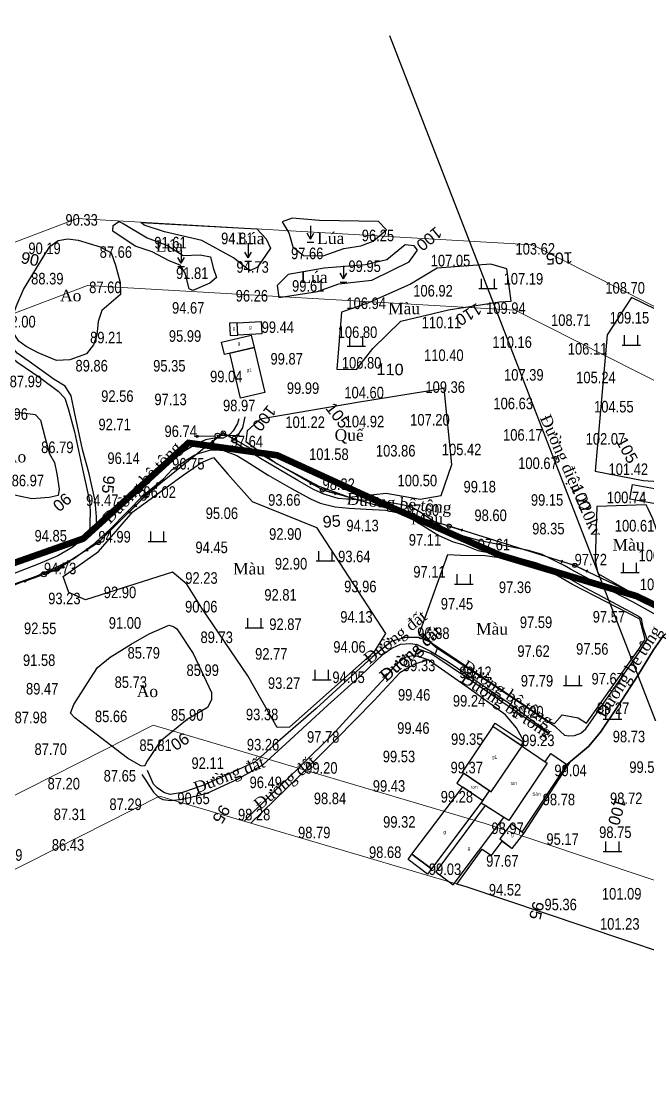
# Model space of a CAD drawing. Header units: metres. Extents: x 429565 to 431255, y 2472510 to 2473324.
# Drawn here: x 430249.8 to 430439.2, y 2472733.1 to 2473053.4 of the extents above; entities that cross this region are included whole.
import ezdxf
from ezdxf.enums import TextEntityAlignment as Align

# ---------------------------------------------------------------- set-up
doc = ezdxf.new("R2010")
doc.units = ezdxf.units.M
doc.layers.get('0').update_dxf_attribs({"color": 50})
for name, color, linetype in [('cdct', 7, 'Continuous'), ('cdht', 7, 'Continuous'), ('Docao', 7, 'Continuous'), ('duong', 9, 'Continuous'), ('duongdien', 233, 'Continuous'), ('Ghichu', 7, 'Continuous'), ('hanh nha', 6, 'Continuous'), ('lua2000', 3, 'Continuous'), ('mau2000', 3, 'Continuous'), ('MHBS_DongMuc', 3, 'Continuous'), ('nha', 6, 'Continuous'), ('RG', 3, 'Continuous'), ('San', 2, 'Continuous'), ('thuyhe', 4, 'Continuous')]:
    doc.layers.add(name, color=color, linetype=linetype)
doc.layers.add('PLine_5', color=2, linetype='Continuous', lineweight=0)
doc.layers.add('PLine_74', color=74, linetype='Continuous', lineweight=0)
doc.styles.add('ghichu', font='times.ttf', dxfattribs={"height": 1.5})
doc.styles.get("Standard").update_dxf_attribs({"font": 'arial.ttf'})
doc.linetypes.add('DUONG_MEP_NUOC1', pattern='A,0.2,[130,ltypeshp.shx,S=0.15,R=0,X=0,Y=-0.15],0.05,[130,ltypeshp.shx,S=0.15,R=0,X=0,Y=-0.15],1', length=1.25)
doc.linetypes.add('HDPE710', pattern='A,1,-0.3,["HDPE 710",Standard,S=0.1,R=0,X=-0.1,Y=-0.05],-0.8', length=2.1)
doc.linetypes.add('R_GIOI_TV', pattern='A,0,[133,ltypeshp.shx,S=0.04,R=0,X=-0.03,Y=0],-0.5', length=0.5)

# ---------------------------------------------------------------- blocks, each defined once
blk = doc.blocks.new('ttin')
for points in [[(-1.9, 0, 1), (-2.1, 0, 1)], [(-0.05, 0, 1), (0.05, 0, 1)], [(1.9, 0, 1), (2.1, 0, 1)]]:
    blk.add_hatch(color=256).paths.add_polyline_path(points)
for points in [[(-2, 0), (-0.25, 0)], [(0.25, 0), (2, 0)]]:
    blk.add_lwpolyline(points)
for centre, radius in [((-2, 0), 0.1), ((0, 0), 0.25), ((0, 0), 0.0452), ((2, 0), 0.1)]:
    blk.add_circle(centre, radius)
blk = doc.blocks.new('hathe_dynamic')
at = {"layer": 'cdht'}
blk.add_hatch(color=256, dxfattribs=at).paths.add_polyline_path([(0.05, 0, 1), (-0.05, 0, 1)])
for p, q in [((0.25, 0), (1.75, 0)), ((1.75, 0), (1.56, 0.16)), ((1.75, 0), (1.56, -0.16))]:
    blk.add_line(p, q, dxfattribs=at)
for radius in [0.25, 0.05]:
    blk.add_circle((0, 0), radius, dxfattribs=at)
blk = doc.blocks.new('mau')
for p, q in [((-0.7, 0), (0.7, 0)), ((-0.5, 0), (-0.5, 0.75)), ((0.5, 0), (0.5, 0.75))]:
    blk.add_line(p, q)
blk = doc.blocks.new('luanuoc')
for p, q in [((0, 1), (0, 0)), ((0, 0), (-0.25, 0.433)), ((0, 0), (0.25, 0.433)), ((-0.25, -0.25), (0.25, -0.25))]:
    blk.add_line(p, q)
blk = doc.blocks.new('A$Ce915ad33')
at = {"layer": 'duong', "color": 8}
for points in [[(430229.97, 2472979.83), (430232.55, 2472975.7), (430235.48, 2472969.66), (430238.27, 2472962.43), (430240.93, 2472956.5), (430243.32, 2472954.51), (430248.77, 2472950.26), (430255.35, 2472945.68), (430260.94, 2472941.6), (430262.93, 2472939.41), (430263.99, 2472936.29), (430265.86, 2472929.23), (430268.25, 2472918.02), (430270.45, 2472908.43), (430270.58, 2472905.17), (430270.44, 2472898.49)], [(430272.63, 2472900.35), (430272.54, 2472903.58), (430272.1, 2472908.39), (430270.26, 2472916.59), (430268.33, 2472923.95), (430267, 2472930.1), (430265.93, 2472934.68), (430264.85, 2472940.2), (430263.08, 2472943.08), (430259.75, 2472945.07), (430252.2, 2472950.56), (430248.54, 2472953.07), (430243.96, 2472958.62), (430242.11, 2472961.1), (430240.53, 2472965.35), (430238.93, 2472969.86), (430237.2, 2472974.64), (430233.39, 2472981.13)], [(430315.56, 2472933.16), (430315.15, 2472931.76), (430313.8, 2472929.54), (430312.92, 2472928.61), (430310.86, 2472927.35)], [(430313.26, 2472926.41), (430315.02, 2472927.86), (430316.79, 2472930.44), (430317.3, 2472932.94), (430317.52, 2472933.82)], [(430310.86, 2472927.35), (430308.21, 2472927.41), (430305.46, 2472926.86), (430302.46, 2472925.48), (430293.55, 2472920.13), (430287.49, 2472914.82), (430280.44, 2472908.39), (430273.51, 2472901.09), (430272.63, 2472900.35)], [(430441.15, 2472874.24), (430434.83, 2472877.77), (430425.82, 2472882.45), (430415.85, 2472887.79), (430413.89, 2472888.83), (430407.32, 2472892.24), (430403.18, 2472893.41), (430388.5, 2472896.35), (430383.51, 2472897.74), (430377.79, 2472900.07), (430373.57, 2472902.76), (430370.66, 2472904.82), (430367.73, 2472906.53), (430365.04, 2472907.24), (430360.31, 2472907.98), (430354.84, 2472908.51), (430348.16, 2472908.97), (430345.64, 2472909.13), (430341.27, 2472910.44), (430338.12, 2472911.86), (430333.39, 2472914.52), (430322.12, 2472921.25), (430314.49, 2472925.92), (430313.26, 2472926.41)], [(430270.44, 2472898.49), (430269.93, 2472898.06), (430265.21, 2472894.28), (430260.83, 2472891.78), (430254.85, 2472889.25), (430244, 2472885.02), (430237.8, 2472882.53), (430232.03, 2472881.19), (430225.56, 2472879.4), (430222.34, 2472878.68), (430215.67, 2472877), (430205.99, 2472874.73), (430197.84, 2472872.82), (430196.99, 2472872.54)], [(430411.39, 2472840), (430414, 2472837.59), (430415.31, 2472837.43), (430417.06, 2472837.47), (430418.94, 2472838.24), (430420.45, 2472839.51), (430428.17, 2472850.49), (430436.74, 2472862.78), (430439.07, 2472866.5), (430437.81, 2472870.13), (430437.29, 2472872.87)], [(430375.11, 2472864.09), (430373.18, 2472865.78), (430369.96, 2472867.07), (430366.03, 2472867.13), (430361.85, 2472866.04), (430355.92, 2472861.15), (430338.91, 2472845.68), (430325.89, 2472834.26), (430320.48, 2472829.56), (430311.76, 2472825.55), (430304.67, 2472822.4), (430298.49, 2472820.27), (430294.76, 2472819.63), (430292.89, 2472820.27), (430290.89, 2472821.69), (430289.8, 2472822.78), (430287.99, 2472826.9)], [(430286.19, 2472825.68), (430289.8, 2472820.34), (430291.41, 2472818.79), (430292.57, 2472818.15), (430295.01, 2472817.83), (430298.49, 2472818.28), (430305.96, 2472820.02), (430315.11, 2472824.33), (430322.79, 2472828.59), (430329.81, 2472834.96), (430342.45, 2472846.7), (430352.37, 2472855.52), (430359.21, 2472862.11), (430361.85, 2472863.85), (430364.49, 2472865.07), (430367.52, 2472865.33), (430369.52, 2472865.01), (430373.51, 2472863.01), (430378.6, 2472859.92), (430397.03, 2472847.42), (430409.46, 2472838.16)], [(430369.46, 2472863.64), (430368.78, 2472861.64)], [(430373.58, 2472862.32), (430369.46, 2472863.64)], [(430375.57, 2472863.79), (430374.91, 2472862.16)], [(430411.39, 2472840), (430393.34, 2472852.1), (430375.11, 2472864.09)], [(430317.21, 2472811.61), (430326.04, 2472820.41), (430333.47, 2472827.55), (430344.79, 2472838.66), (430352.28, 2472846.9), (430359.92, 2472855.15), (430363.38, 2472859.14), (430365.1, 2472860.64), (430366.17, 2472861.28), (430367.71, 2472861.58), (430368.78, 2472861.64)], [(430401.58, 2472834.28), (430401.74, 2472835.8), (430399.55, 2472839.76), (430396.2, 2472843.77), (430384.91, 2472851.87), (430372.81, 2472860.39), (430368.78, 2472861.64)], [(430409.07, 2472837.98), (430385.56, 2472854.21), (430373.58, 2472862.32)], [(430372.81, 2472860.39), (430368.75, 2472859.04), (430364.29, 2472856.44), (430356.4, 2472847.94), (430345.04, 2472836.37), (430333.58, 2472825.01), (430319.23, 2472811.01)]]:
    blk.add_lwpolyline(points, dxfattribs=at)
at = {"layer": 'duong', "color": 8, "elevation": 84.23}
for points in [[(430246.23, 2472882.47), (430253.59, 2472885.37), (430259.73, 2472888.09), (430265.55, 2472890.89), (430271.96, 2472895.51), (430276.68, 2472899.82), (430281.58, 2472904.93), (430286.77, 2472910.09), (430292.79, 2472915.1), (430295.39, 2472917.88), (430300.42, 2472921.22), (430302.23, 2472922.33), (430303.63, 2472922.83), (430307.13, 2472923.81), (430308.69, 2472923.87), (430310.92, 2472923.63), (430314.96, 2472922.13), (430317.73, 2472920.45), (430324.46, 2472916.19), (430331.44, 2472912.17), (430337.27, 2472909.06), (430340.17, 2472907.69), (430344.7, 2472906.56), (430348.92, 2472906.23), (430354.11, 2472905.94), (430359.89, 2472905.63), (430363.83, 2472904.77), (430366.34, 2472903.86), (430370.74, 2472901.22), (430376.05, 2472897.96), (430380.36, 2472896.03), (430383.34, 2472895.18), (430387.79, 2472893.45), (430391.49, 2472892.69), (430400.8, 2472890.97), (430405.31, 2472889.78), (430406.67, 2472889.32), (430415.27, 2472885.08), (430420.16, 2472882.18), (430427.24, 2472878.53), (430436.37, 2472873.52), (430437.29, 2472872.87)], [(430445.43, 2472868.79), (430443.81, 2472867.45), (430440.95, 2472863.37), (430436.17, 2472855.61), (430430.46, 2472846.78), (430424.91, 2472838.45), (430421.27, 2472834.17), (430415.8, 2472829.63), (430413.6, 2472827.71)]]:
    blk.add_lwpolyline(points, dxfattribs=at)
at = {"layer": 'duongdien', "color": 8}
for points in [[(430649.32, 2472784.79), (430610.07, 2472801.17), (430572.3, 2472815.54), (430531.74, 2472827.1), (430499.23, 2472846.51), (430459.85, 2472868.53), (430417.09, 2472888.9), (430379.15, 2472900.78), (430340.86, 2472911.71), (430310.87, 2472928.93), (430287.21, 2472909.89), (430273.1, 2472895.81), (430260.73, 2472887.86), (430225.03, 2472875.26)], [(430441.66, 2472734.84), (430457.45, 2472800.99), (430361.26, 2473048.96)]]:
    blk.add_lwpolyline(points, dxfattribs=at)
at = {"layer": 'nha', "color": 8}
for points in [[(430315.21, 2472958.51), (430315.01, 2472962.25), (430312.75, 2472962.13), (430312.95, 2472958.39)], [(430322.54, 2472958.9), (430315.21, 2472958.51), (430315.01, 2472962.25), (430322.34, 2472962.63)], [(430320.18, 2472954.76), (430311.24, 2472952.64), (430310.35, 2472956.38), (430319.29, 2472958.51)], [(430323.42, 2472941.19), (430316.09, 2472939.43), (430312.85, 2472953.01), (430320.18, 2472954.76)], [(430442.35, 2472911.94), (430441.52, 2472907.47), (430433.81, 2472908.9), (430434.64, 2472913.37)], [(430400.79, 2472834.5), (430392.35, 2472840.2), (430393.05, 2472841.23), (430401.49, 2472835.53)], [(430383.04, 2472826.39), (430391.89, 2472820.42), (430401.2, 2472834.23), (430392.35, 2472840.2)], [(430391.36, 2472820.77), (430383.49, 2472826.08), (430381.5, 2472823.13), (430389.37, 2472817.82)], [(430389.37, 2472817.82), (430373.8, 2472797.16), (430367.92, 2472801.59), (430383.26, 2472821.95)], [(430390.07, 2472816.3), (430375.12, 2472796.33), (430380.4, 2472792.38), (430395.73, 2472812.72)], [(430394.46, 2472806.24), (430398.21, 2472803.34), (430401.71, 2472807.86), (430397.95, 2472810.76)], [(430367.92, 2472801.59), (430373.8, 2472797.16), (430372.62, 2472795.58), (430366.73, 2472800.02)]]:
    blk.add_lwpolyline(points, close=True, dxfattribs=at)
blk.add_lwpolyline([(430401.2, 2472834.23), (430408.78, 2472829.1), (430397.22, 2472811.77), (430388.87, 2472817.07), (430391.36, 2472820.77)], dxfattribs=at)
at = {"layer": 'PLine_5', "color": 8, "flags": 128}
blk.add_lwpolyline([(430231, 2472883.79), (430268.55, 2472897.01), (430300.33, 2472925.93), (430327.16, 2472922.19), (430357.87, 2472908.14), (430394.62, 2472891.95), (430435.74, 2472879.65), (430474.83, 2472860.61), (430520.27, 2472825.23), (430547.36, 2472818.45), (430587.53, 2472809.45), (430620.86, 2472797.57)], dxfattribs=at)
at = {"layer": 'PLine_74', "color": 8, "flags": 128}
for points in [[(430755.16, 2472869.51), (430572.78, 2472900.71), (430404.39, 2472985.78), (430266.67, 2472993.77), (430127.6, 2472940.94), (430111.2, 2472980.26), (430078.3, 2473053.71), (429969.3, 2473162.16), (429793.99, 2473147.91), (429784.41, 2473322.08), (429565.63, 2473315.24), (429616.9, 2472965.41), (429670.7, 2472871.67), (429837.73, 2472692.12), (429864, 2472597.41), (430001.8, 2472600.69), (430068.37, 2472706.22), (430291.61, 2472819.2), (430384.04, 2472791.81), (430513.54, 2472748.35), (430684.57, 2472710.27)], [(430745.85, 2472850.81), (430566.44, 2472881.51), (430399.08, 2472966.06), (430269.78, 2472973.55), (430116.59, 2472915.37), (430092.84, 2472972.32), (430061.56, 2473042.15), (429961.73, 2473141.48), (429775.15, 2473126.31), (429765.51, 2473301.48), (429588.67, 2473295.95), (429636.14, 2472972.07), (429636.14, 2472972.07), (429686.91, 2472883.62), (429855.7, 2472702.17), (429879.11, 2472617.77), (429990.6, 2472620.43), (430054.41, 2472721.57), (430289.67, 2472840.63), (430390.06, 2472810.88), (430518.91, 2472767.64), (430692.33, 2472729.03)], [(430745.85, 2472850.81), (430566.44, 2472881.51), (430399.08, 2472966.06), (430269.78, 2472973.55), (430116.59, 2472915.37), (430092.84, 2472972.32), (430061.56, 2473042.15), (429961.73, 2473141.48), (429775.15, 2473126.31), (429765.51, 2473301.48), (429588.67, 2473295.95), (429636.14, 2472972.07), (429636.14, 2472972.07), (429686.91, 2472883.62), (429855.7, 2472702.17), (429879.11, 2472617.77), (429990.6, 2472620.43), (430054.41, 2472721.57), (430289.67, 2472840.63), (430390.06, 2472810.88), (430518.91, 2472767.64), (430692.33, 2472729.03)]]:
    blk.add_lwpolyline(points, dxfattribs=at)
at = {"layer": 'RG', "color": 8, "linetype": 'R_GIOI_TV', "ltscale": 3}
for points in [[(430280.58, 2472992.2), (430287.87, 2472987.89), (430293.99, 2472985.62), (430298.78, 2472982.53), (430303.91, 2472982.82), (430307, 2472982.18), (430307.82, 2472978.8), (430308.81, 2472975.95), (430306.82, 2472974.26), (430301.64, 2472971.97), (430300.53, 2472972.49), (430299.36, 2472977.27), (430297.85, 2472979.66), (430294.47, 2472980.94), (430289.33, 2472983.68), (430284.26, 2472985.43), (430277.49, 2472989.97), (430277.61, 2472991.6), (430279.3, 2472992.89)], [(430320.96, 2472990.62), (430323.78, 2472987.64), (430325.18, 2472984.75), (430321.17, 2472979.07), (430318.93, 2472977.95), (430313.99, 2472981.86), (430304.38, 2472987.08), (430293.07, 2472989.7), (430286.91, 2472991.75), (430285.88, 2472992.5)], [(430328.68, 2472992.76), (430330.67, 2472989.38), (430331.91, 2472985.17), (430335.13, 2472982.61), (430341.08, 2472982.44), (430347.27, 2472984.67), (430352.48, 2472985.5), (430356.2, 2472986.9), (430360.24, 2472990.37), (430357.77, 2472992.84), (430340, 2472993.17), (430331.66, 2472993.83)], [(430365.81, 2472985.83), (430360.36, 2472981.22), (430353.87, 2472979.76), (430341.4, 2472978.71), (430330.51, 2472976.83), (430327.16, 2472973.48), (430327.68, 2472969.92), (430339.31, 2472971.7), (430345.8, 2472974), (430355.76, 2472975.15), (430361.94, 2472978.19), (430367.07, 2472980.7), (430369.58, 2472984.15), (430368.54, 2472985.51)], [(430375.49, 2472978.73), (430367.45, 2472973.88), (430354.56, 2472968.2), (430346.59, 2472965.43), (430345.19, 2472948.24), (430351.15, 2472948.1), (430356.07, 2472954.48), (430364.52, 2472962.72), (430378.94, 2472966.18), (430394.42, 2472968.56), (430397.89, 2472968.76), (430396.64, 2472978.53), (430391.72, 2472979.98)], [(430434.27, 2472969.91), (430426.91, 2472958.55), (430423.35, 2472917.42), (430437.84, 2472914.53), (430459.57, 2472913.19), (430461.91, 2472924.44), (430466.83, 2472937.39), (430475.16, 2472950.03)], [(430377.6, 2472942.36), (430352.08, 2472938.24), (430321.99, 2472933.12), (430318.09, 2472929.56), (430317.65, 2472926.33), (430327.12, 2472919.65), (430339.71, 2472912.86), (430348.96, 2472909.52), (430360.1, 2472910.74), (430370.36, 2472908.96), (430376.71, 2472910.07), (430379.95, 2472919.43)], [(430312.19, 2472916.44), (430319.63, 2472908.18), (430339.04, 2472900.36), (430359.87, 2472868.35), (430356.42, 2472862.68), (430330.87, 2472840.01), (430327.11, 2472839.93), (430318.32, 2472855.55), (430304.39, 2472875.93), (430299.81, 2472883.21), (430295.5, 2472886.84), (430269.2, 2472878.51), (430264.16, 2472880.76), (430262.43, 2472885.56), (430273.1, 2472893.07), (430283.55, 2472905.09), (430298.74, 2472916.15), (430304.3, 2472919.98), (430307.91, 2472921.49)], [(430423.77, 2472906.69), (430423.27, 2472890.36), (430424.14, 2472886.49), (430449.46, 2472872.04), (430450.44, 2472874.44), (430450.01, 2472885.92), (430448.35, 2472895.62), (430443.68, 2472896.78), (430441.9, 2472899.76), (430440.79, 2472902.95), (430439.32, 2472906.02), (430438.76, 2472907.19)], [(430378.65, 2472892.09), (430370.02, 2472867.99), (430383.21, 2472859.27), (430409.29, 2472841.75), (430411.05, 2472841.12), (430413.36, 2472843.72), (430418.2, 2472842.81), (430420.72, 2472841.26), (430436.5, 2472863.61), (430438.46, 2472866.52), (430436.84, 2472872.67), (430416.46, 2472883.15), (430408.3, 2472887.9), (430402.04, 2472890.11), (430390.07, 2472891.81), (430382.56, 2472891.91)], [(430445.04, 2472866.59), (430468.72, 2472860.7), (430484.94, 2472851.07), (430488.6, 2472847), (430489.39, 2472813.38), (430496.46, 2472792.57), (430498.34, 2472779.35), (430494.7, 2472762.95), (430492.53, 2472755.4), (430384.04, 2472791.81), (430381.45, 2472792.58), (430389.15, 2472803.11), (430391.94, 2472801.25), (430395.19, 2472805.51), (430398.21, 2472803.34), (430401.71, 2472807.86), (430415.8, 2472829.63), (430421.27, 2472834.17), (430424.91, 2472838.45), (430430.46, 2472846.78), (430436.17, 2472855.61), (430440.95, 2472863.37), (430443.81, 2472867.45)]]:
    blk.add_lwpolyline(points, close=True, dxfattribs=at)
at = {"layer": 'San', "color": 8}
blk.add_lwpolyline([(430408.17, 2472829.51), (430409.87, 2472832.04), (430414.71, 2472828.68), (430401.17, 2472808.27)], dxfattribs=at)
at = {"layer": 'thuyhe', "color": 8, "linetype": 'DUONG_MEP_NUOC1', "ltscale": 3}
for points in [[(430273.67, 2472985.19), (430276.91, 2472983.36), (430278.23, 2472979.63), (430279.65, 2472974.4), (430279.81, 2472970.75), (430274.17, 2472965.98), (430273, 2472962.58), (430272.67, 2472958.52), (430271.59, 2472955.53), (430269.51, 2472952.87), (430264.45, 2472951.05), (430260.38, 2472950.8), (430254.9, 2472953.2), (430251.24, 2472955.03), (430249.08, 2472956.69), (430247.09, 2472959.59), (430246.92, 2472963.66), (430248.5, 2472967.89), (430250.49, 2472972.29), (430256.14, 2472981.61), (430258.39, 2472985.26), (430260.96, 2472987.08), (430263.87, 2472987.58), (430266.94, 2472987.17)], [(430254.02, 2472934.47), (430255.55, 2472932.82), (430257, 2472927.36), (430258.28, 2472922.59), (430259.82, 2472920.02), (430260.56, 2472916.55), (430261.22, 2472911.96), (430260.93, 2472910.01), (430258.24, 2472909.39), (430252.99, 2472909.02), (430244.42, 2472910.84), (430240.11, 2472911.87), (430236.51, 2472913.12), (430230.49, 2472916.39), (430227.76, 2472918.17), (430227.14, 2472919.03), (430227.97, 2472921.47), (430232.61, 2472929.64), (430234.43, 2472933.69), (430235.26, 2472934.6), (430238.69, 2472935.31), (430242.63, 2472935.31), (430245.65, 2472935.47), (430250.2, 2472934.98)], [(430296.86, 2472869.73), (430301.75, 2472862.28), (430307.32, 2472850.45), (430307.32, 2472848.31), (430306.04, 2472845.91), (430299.95, 2472842.29), (430291.8, 2472835.69), (430287.94, 2472829.95), (430287.02, 2472828.19), (430285.88, 2472828.31), (430281.85, 2472830.59), (430265.95, 2472842.81), (430264.68, 2472844.19), (430265.71, 2472846.9), (430270.58, 2472854.63), (430272.81, 2472858.06), (430276.67, 2472861.18), (430282.99, 2472865.09), (430288.48, 2472868.24), (430292.39, 2472869.92), (430294.44, 2472870.83), (430295.82, 2472870.41)]]:
    blk.add_lwpolyline(points, close=True, dxfattribs=at)
at = {"color": 8}
for p, xscale, yscale, zscale, rotation in [((430309.11, 2472928.1, 97.5), 3.077165354378798, 3.077165354378798, 3.077165354378798, 1.670538116185779), ((430286.73, 2472909.32, 96.02), 3.077165354363648, 3.077165354363648, 3.077165354363648, 44.94296843458372), ((430256.63, 2472886.23, 94.73), 3.077165354320326, 3.077165354320326, 3.077165354320326, 20.10923208610178)]:
    blk.add_blockref('ttin', p, dxfattribs=dict(at, xscale=xscale, yscale=yscale, zscale=zscale, rotation=rotation))
at = {"layer": 'cdct', "color": 8, "xscale": 2.5, "yscale": 2.5, "zscale": 2.5}
for p, rotation in [((430310.87, 2472928.93), 218.8250934142084), ((430310.87, 2472928.93), 330.1244351423609), ((430287.21, 2472909.89), 38.82509341420845), ((430340.86, 2472911.71), 150.124435142361), ((430340.86, 2472911.71), 344.0751621389197), ((430287.21, 2472909.89), 224.9613869023335), ((430379.15, 2472900.78), 164.0751621389197), ((430273.1, 2472895.81), 44.96138690233348), ((430379.15, 2472900.78), 342.6145975726836), ((430273.1, 2472895.81), 212.6872371380763), ((430260.73, 2472887.86), 32.68723713807631), ((430417.09, 2472888.9), 162.6145975726837), ((430417.09, 2472888.9), 334.5271900878082), ((430260.73, 2472887.86), 199.4433927290978)]:
    blk.add_blockref('hathe_dynamic', p, dxfattribs=dict(at, rotation=rotation))
at = {"layer": 'lua2000', "color": 8, "xscale": 4, "yscale": 4, "zscale": 4}
for p in [(430337.2, 2472987.56), (430318.36, 2472981.88), (430298.13, 2472980.28), (430347.17, 2472975.5)]:
    blk.add_blockref('luanuoc', p, dxfattribs=at)
at = {"layer": 'mau2000', "color": 8, "xscale": 4, "yscale": 4, "zscale": 4}
for p in [(430390.9, 2472972.55), (430351.09, 2472955.18), (430434.22, 2472955.5), (430290.93, 2472896.14), (430341.79, 2472890.24), (430433.83, 2472886.73), (430383.57, 2472883.23), (430320.27, 2472869.99), (430340.68, 2472854.36), (430416.58, 2472852.61), (430428.52, 2472842.47), (430428.52, 2472802.47)]:
    blk.add_blockref('mau', p, dxfattribs=at)
at = {"layer": 'Docao', "color": 8, "width": 0.8}
for s, p in [('90.33', (430263.13, 2472991.59)), ('94.81', (430310.2, 2472986)), ('96.25', (430352.73, 2472986.89)), ('90.19', (430251.92, 2472983)), ('87.66', (430273.48, 2472981.87)), ('91.61', (430290, 2472984.71)), ('103.62', (430399.21, 2472982.83)), ('97.66', (430331.35, 2472981.46)), ('107.05', (430373.58, 2472979.28)), ('91.81', (430296.58, 2472975.48)), ('94.73', (430314.83, 2472977.36)), ('99.95', (430348.7, 2472977.59)), ('88.39', (430252.76, 2472973.83)), ('107.19', (430395.62, 2472973.79)), ('87.60', (430270.31, 2472971.2)), ('99.61', (430331.65, 2472971.63)), ('106.92', (430368.3, 2472970.16)), ('108.70', (430426.39, 2472971.04)), ('96.26', (430314.61, 2472968.66)), ('106.94', (430348.09, 2472966.39)), ('94.67', (430295.36, 2472965)), ('109.94', (430390.33, 2472964.92)), ('92.00', (430244.35, 2472960.82)), ('110.11', (430370.85, 2472960.58)), ('108.71', (430409.97, 2472961.29)), ('109.15', (430427.68, 2472962.01)), ('95.99', (430294.4, 2472956.49)), ('99.44', (430322.46, 2472959.15)), ('106.80', (430345.46, 2472957.64)), ('89.21', (430270.59, 2472956.02)), ('110.16', (430392.21, 2472954.64)), ('110.40', (430371.57, 2472950.68)), ('106.11', (430415.03, 2472952.6)), ('89.86', (430266.17, 2472947.51)), ('95.35', (430289.66, 2472947.49)), ('99.87', (430325.13, 2472949.6)), ('106.80', (430346.71, 2472948.38)), ('99.04', (430306.86, 2472944.26)), ('107.39', (430395.75, 2472944.75)), ('105.24', (430417.56, 2472943.96)), ('87.99', (430246.28, 2472942.76)), ('99.99', (430330.08, 2472940.73)), ('109.36', (430371.98, 2472941.05)), ('92.56', (430273.94, 2472938.33)), ('97.13', (430290.03, 2472937.33)), ('104.60', (430347.46, 2472939.38)), ('98.97', (430310.78, 2472935.49)), ('106.63', (430392.54, 2472936.1)), ('104.55', (430422.97, 2472935.13)), ('86.96', (430242, 2472932.9)), ('104.92', (430347.56, 2472930.63)), ('107.20', (430367.37, 2472931.17)), ('92.71', (430273.11, 2472929.75)), ('96.74', (430293.09, 2472927.71)), ('101.22', (430329.63, 2472930.44)), ('97.64', (430313.1, 2472924.59)), ('106.17', (430395.46, 2472926.6)), ('102.07', (430420.43, 2472925.39)), ('86.79', (430255.78, 2472922.85)), ('103.86', (430357.01, 2472921.81)), ('105.42', (430376.94, 2472922.19)), ('96.14', (430275.82, 2472919.57)), ('96.75', (430295.39, 2472917.88)), ('101.58', (430336.81, 2472920.76)), ('100.67', (430400.03, 2472918.03)), ('101.42', (430427.34, 2472916.23)), ('86.97', (430246.88, 2472912.82)), ('98.32', (430340.86, 2472911.71)), ('100.50', (430363.56, 2472912.81)), ('96.02', (430286.73, 2472909.32)), ('99.18', (430383.5, 2472910.95)), ('94.47', (430269.37, 2472906.86)), ('93.66', (430324.43, 2472906.94)), ('99.15', (430403.87, 2472906.94)), ('100.74', (430426.82, 2472907.71)), ('95.06', (430305.54, 2472902.92)), ('97.60', (430366.34, 2472903.86)), ('98.60', (430386.8, 2472902.3)), ('94.13', (430348.07, 2472899.21)), ('100.61', (430429.24, 2472899.15)), ('94.85', (430253.79, 2472896.12)), ('94.99', (430273.1, 2472895.81)), ('92.90', (430324.72, 2472896.65)), ('98.35', (430404.26, 2472898.27)), ('94.45', (430302.44, 2472892.61)), ('97.11', (430366.95, 2472894.86)), ('97.61', (430387.79, 2472893.45)), ('93.64', (430345.58, 2472889.85)), ('97.72', (430417.09, 2472888.9)), ('100.72', (430436.42, 2472890.14)), ('94.73', (430256.63, 2472886.23)), ('92.90', (430326.46, 2472887.66)), ('92.23', (430299.37, 2472883.34)), ('97.11', (430368.32, 2472885.23)), ('93.96', (430347.41, 2472880.78)), ('97.36', (430394.19, 2472880.54)), ('100.77', (430436.81, 2472881.42)), ('93.23', (430257.92, 2472877.15)), ('92.90', (430274.74, 2472879)), ('92.81', (430323.28, 2472878.25)), ('90.06', (430299.31, 2472874.68)), ('97.45', (430376.62, 2472875.56)), ('91.00', (430276.23, 2472869.76)), ('94.13', (430346.23, 2472871.59)), ('97.59', (430400.53, 2472869.96)), ('97.57', (430422.57, 2472871.63)), ('92.55', (430250.6, 2472868.12)), ('92.87', (430324.77, 2472869.38)), ('96.88', (430369.48, 2472866.65)), ('89.73', (430303.97, 2472865.43)), ('85.79', (430281.91, 2472860.72)), ('92.77', (430320.48, 2472860.41)), ('94.06', (430344.12, 2472862.52)), ('97.62', (430399.78, 2472861.25)), ('97.56', (430417.54, 2472861.91)), ('91.58', (430250.29, 2472858.51)), ('99.33', (430365.19, 2472856.92)), ('85.99', (430299.74, 2472855.48)), ('99.12', (430382.21, 2472854.84)), ('85.73', (430278, 2472851.87)), ('93.27', (430324.36, 2472851.57)), ('94.05', (430343.85, 2472853.34)), ('97.79', (430400.82, 2472852.28)), ('97.67', (430422.2, 2472852.91)), ('89.47', (430251.21, 2472849.87)), ('99.46', (430363.68, 2472848.03)), ('99.24', (430380.28, 2472846.21)), ('87.98', (430247.77, 2472841.2)), ('85.66', (430272.05, 2472841.52)), ('85.90', (430295.06, 2472841.95)), ('93.38', (430317.71, 2472842.1)), ('99.20', (430397.93, 2472842.93)), ('99.27', (430423.83, 2472843.99)), ('99.46', (430363.44, 2472837.99)), ('97.78', (430336.18, 2472835.31)), ('99.35', (430379.73, 2472834.65)), ('98.73', (430428.62, 2472835.44)), ('87.70', (430253.78, 2472831.63)), ('85.81', (430285.5, 2472832.82)), ('93.26', (430317.99, 2472832.97)), ('99.23', (430401.22, 2472834.28)), ('99.53', (430359.09, 2472829.39)), ('92.11', (430301.24, 2472827.39)), ('99.20', (430335.62, 2472825.94)), ('99.37', (430379.58, 2472826.05)), ('99.04', (430410.97, 2472825.19)), ('99.56', (430433.63, 2472826.18)), ('87.65', (430274.69, 2472823.57)), ('87.20', (430257.73, 2472821.18)), ('96.49', (430318.81, 2472821.58)), ('99.43', (430356.07, 2472820.49)), ('90.65', (430296.98, 2472816.73)), ('98.84', (430338.23, 2472816.73)), ('99.28', (430376.59, 2472817.23)), ('98.78', (430407.44, 2472816.4)), ('98.72', (430427.8, 2472816.75)), ('87.29', (430276.43, 2472814.96)), ('87.31', (430259.58, 2472811.91)), ('98.28', (430315.3, 2472811.84)), ('99.32', (430359.19, 2472809.62)), ('98.79', (430333.47, 2472806.41)), ('98.97', (430391.93, 2472807.71)), ('98.75', (430424.51, 2472806.5)), ('86.43', (430259.02, 2472802.66)), ('95.17', (430408.56, 2472804.44)), ('83.89', (430240.34, 2472799.63)), ('98.68', (430354.92, 2472800.47)), ('97.67', (430390.35, 2472797.83)), ('99.03', (430373.01, 2472795.32)), ('94.52', (430391.16, 2472789.12)), ('101.09', (430425.34, 2472787.9)), ('95.36', (430407.98, 2472784.66)), ('101.23', (430424.76, 2472778.79))]:
    blk.add_text(s, height=3.5, dxfattribs=at).set_placement(p)
at = {"layer": 'Ghichu', "color": 8, "style": 'ghichu'}
for s, p in [('Lúa', (430315.09, 2472985.99)), ('Lúa', (430339.24, 2472986.06)), ('Lúa', (430290.46, 2472983.7)), ('Lúa', (430334.2, 2472974.26)), ('Ao', (430261.51, 2472968.72)), ('Màu', (430360.68, 2472964.84)), ('Quế', (430344.52, 2472926.56)), ('Ao', (430244.82, 2472920.03)), ('Màu', (430367.61, 2472901.27)), ('Màu', (430428.56, 2472893.4)), ('Màu', (430313.8, 2472886.16)), ('Màu', (430387.28, 2472867.96)), ('Ao', (430284.69, 2472849.1))]:
    blk.add_text(s, height=3.5, dxfattribs=at).set_placement(p)
for s, rotation, p in [('Đường điện 220kv', 293.7512, (430406.53, 2472933.49)), ('Đường bê tông', 46.307, (430276.59, 2472901.27)), ('Đường bê tông', 354.9576, (430348.06, 2472907.37)), ('Đường đất', 38.2534, (430355.07, 2472858.89)), ('Đường đất', 40.9772, (430360.03, 2472853.67)), ('Đường đất', 40.9772, (430360.09, 2472853.52)), ('Đường bê tông', 57.2572, (430426.29, 2472842.49)), ('Đường bê tông', 326.4291, (430382.59, 2472857.6)), ('Đường bê tông', 326.3892, (430382.38, 2472853.95)), ('Đường đất', 21.1322, (430302.75, 2472819.91)), ('Đường đất', 39.1399, (430321.87, 2472814.82))]:
    blk.add_text(s, height=3.5, rotation=rotation, dxfattribs=at).set_placement(p)
at = {"layer": 'MHBS_DongMuc', "color": 8}
for s, rotation, p in [('100', 219.2388, (430373.13, 2472987.6, 100)), ('90', 348.3534, (430252.44, 2472981.51, 90)), ('105', 182.3343, (430412.47, 2472981.7, 105)), ('110', 211.9124, (430385.06, 2472964.74, 110)), ('110', 359.3252, (430361.3, 2472948.16, 110)), ('100', 232.6353, (430323.28, 2472933.36, 100)), ('105', 307.6252, (430345.47, 2472934.23, 105)), ('105', 298.248, (430432.96, 2472923.76, 105)), ('95', 263.9479, (430276.12, 2472913.35, 95)), ('100', 290.844, (430419.08, 2472909.47, 100)), ('90', 221.1957, (430262.15, 2472907.99, 90)), ('95', 4.5999, (430343.63, 2472902.23, 95)), ('90', 212.8903, (430297.76, 2472835.66, 90)), ('95', 239.0707, (430310.28, 2472813.67, 95)), ('100', 253.6456, (430429.94, 2472814.44, 100)), ('95', 256.0623, (430405.63, 2472784.56, 95))]:
    blk.add_text(s, height=3.5, rotation=rotation, dxfattribs=at).set_placement(p, align=Align.MIDDLE)
at = {"layer": 'nha', "color": 8}
for s, p in [('g', (430313.72, 2472960.09)), ('g', (430318.68, 2472960.45)), ('g', (430315.21, 2472955.59)), ('g1', (430317.93, 2472947.5)), ('g', (430437.3, 2472910.19)), ('g1', (430392.11, 2472830.53)), ('ton', (430385.82, 2472821.41)), ('ton', (430397.7, 2472822.53)), ('Sân', (430404.33, 2472819.29)), ('g', (430377.38, 2472807.81)), ('g', (430397.91, 2472807)), ('g', (430384.79, 2472802.89))]:
    blk.add_text(s, height=1, dxfattribs=at).set_placement(p)

msp = doc.modelspace()

# ---------------------------------------------------------------- linework, layer by layer
at = {"layer": 'PLine_5', "color": 6, "linetype": 'HDPE710', "ltscale": 40, "const_width": 2, "flags": 128}
msp.add_lwpolyline([(429773.39, 2473027.13), (429941.54, 2473067.17), (429958.23, 2473037.84), (429978.95, 2473022.51), (429999.72, 2473007.75), (430024.9, 2472977.52), (430034.18, 2472949.16), (430036.48, 2472913.39), (430043.03, 2472893.46), (430064.68, 2472863.45), (430078.43, 2472825.38), (430082.49, 2472806.16), (430106.62, 2472818.28), (430137.55, 2472844.98), (430177.62, 2472868.19), (430229.07, 2472883.78), (430231, 2472883.79), (430268.55, 2472897.01), (430300.33, 2472925.93), (430327.16, 2472922.19), (430357.87, 2472908.14), (430394.62, 2472891.95), (430435.74, 2472879.65), (430474.83, 2472860.61), (430520.27, 2472825.23), (430547.36, 2472818.45), (430587.53, 2472809.45), (430620.86, 2472797.57), (430653.24, 2472787.35), (430674.4, 2472793.43), (430675.41, 2472793.4), (430703.95, 2472799.03), (430716.44, 2472791.87), (430738.08, 2472773.08), (430755.32, 2472751.2), (430792.79, 2472720.1), (430825.08, 2472702.66), (430852.19, 2472681.27), (430901.16, 2472659.39), (430903.64, 2472658.24), (430938.66, 2472643.27), (430969.91, 2472642.23), (430989.86, 2472635.2), (431004.82, 2472617.02), (431015.77, 2472590.7), (431026.85, 2472572.25), (431054.55, 2472575.08), (431101.86, 2472575.52), (431153.01, 2472570.22)], dxfattribs=at)

# ---------------------------------------------------------------- block references
at = {"layer": 'hanh nha'}
msp.add_blockref('A$Ce915ad33', (0, 0), dxfattribs=at)

doc.saveas('drawing.dxf')
